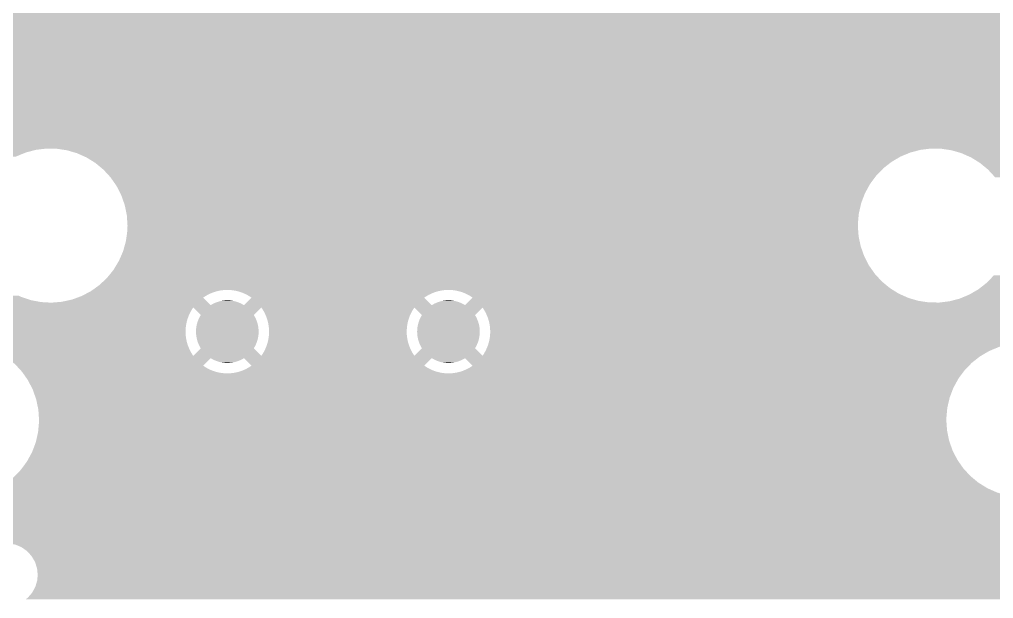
# Model space of a CAD drawing. Extents: x 295 to 953, y 10 to 290.
# Drawn here: x 609.51 to 640.28, y 125.95 to 144.25 of the extents above; entities that cross this region are included whole.
import ezdxf

# ---------------------------------------------------------------- set-up
doc = ezdxf.new("R2010")
doc.units = 0
doc.header["$LTSCALE"] = 5
doc.header["$MEASUREMENT"] = 0
doc.layers.add('GND1', color=7, linetype='CONTINUOUS')

msp = doc.modelspace()

# ---------------------------------------------------------------- linework, layer by layer
at = {"layer": 'GND1'}
for points in [[(608.533, 143.929), (608.533, 144.676), (814.311, 143.929), (814.311, 144.676)], [(608.533, 143.909), (608.533, 143.929), (705.044, 143.909), (705.328, 143.929)], [(608.533, 143.844), (608.533, 143.909), (704.765, 143.844), (705.044, 143.909)], [(608.533, 143.737), (608.533, 143.844), (704.501, 143.737), (704.765, 143.844)], [(608.533, 143.59), (608.533, 143.737), (704.256, 143.59), (704.501, 143.737)], [(608.533, 143.406), (608.533, 143.59), (704.037, 143.406), (704.256, 143.59)], [(608.533, 143.191), (608.533, 143.406), (703.849, 143.191), (704.037, 143.406)], [(608.533, 142.949), (608.533, 143.191), (703.698, 142.949), (703.849, 143.191)], [(608.533, 142.686), (608.533, 142.949), (703.586, 142.686), (703.698, 142.949)], [(608.533, 142.41), (608.533, 142.686), (703.516, 142.41), (703.586, 142.686)], [(608.533, 142.102), (608.533, 142.41), (703.49, 142.102), (703.516, 142.41)], [(608.533, 141.817), (608.533, 142.102), (703.512, 141.817), (703.49, 142.102)], [(608.533, 141.54), (608.533, 141.817), (703.578, 141.54), (703.512, 141.817)], [(608.533, 141.276), (608.533, 141.54), (703.687, 141.276), (703.578, 141.54)], [(608.533, 141.032), (608.533, 141.276), (703.836, 141.032), (703.687, 141.276)], [(608.533, 140.814), (608.533, 141.032), (704.021, 140.814), (703.836, 141.032)], [(608.533, 140.628), (608.533, 140.814), (704.237, 140.628), (704.021, 140.814)], [(608.533, 140.478), (608.533, 140.628), (704.48, 140.478), (704.237, 140.628)], [(608.533, 140.367), (608.533, 140.478), (704.744, 140.367), (704.48, 140.478)], [(608.533, 140.299), (608.533, 140.367), (705.021, 140.299), (704.744, 140.367)], [(608.533, 140.275), (608.533, 140.299), (705.305, 140.275), (705.021, 140.299)], [(608.533, 140.257), (608.533, 140.275), (803.142, 140.257), (803.149, 140.275)], [(608.533, 140.197), (608.533, 140.257), (803.123, 140.197), (803.142, 140.257)], [(608.533, 140.165), (608.533, 140.197), (803.116, 140.165), (803.123, 140.197)], [(608.533, 140.125), (608.533, 140.165), (610.027, 140.125), (610.355, 140.165)], [(608.533, 140.165), (608.533, 140.165), (638.294, 140.165), (638.295, 140.165)], [(608.533, 140.04), (608.533, 140.125), (609.708, 140.04), (610.027, 140.125)], [(608.533, 139.914), (608.533, 140.04), (609.404, 139.914), (609.708, 140.04)], [(610.684, 140.161), (610.355, 140.165), (638.26, 140.161), (638.294, 140.165)], [(610.927, 140.125), (610.684, 140.161), (637.967, 140.125), (638.26, 140.161)], [(611.011, 140.112), (610.927, 140.125), (637.92, 140.112), (637.967, 140.125)], [(611.256, 140.04), (611.011, 140.112), (637.648, 140.04), (637.92, 140.112)], [(611.327, 140.02), (611.256, 140.04), (637.599, 140.02), (637.648, 140.04)], [(611.565, 139.914), (611.327, 140.02), (637.344, 139.914), (637.599, 140.02)], [(638.624, 140.161), (638.295, 140.165), (803.115, 140.161), (803.116, 140.165)], [(638.794, 140.135), (638.624, 140.161), (803.109, 140.135), (803.115, 140.161)], [(638.951, 140.112), (638.794, 140.135), (803.105, 140.112), (803.109, 140.135)], [(639.083, 140.074), (638.951, 140.112), (803.099, 140.074), (803.105, 140.112)], [(639.267, 140.02), (639.083, 140.074), (803.095, 140.02), (803.099, 140.074)], [(639.287, 140.011), (639.267, 140.02), (803.094, 140.011), (803.095, 140.02)], [(639.428, 139.948), (639.287, 140.011), (803.093, 139.948), (803.094, 140.011)], [(611.629, 139.886), (611.565, 139.914), (637.295, 139.886), (637.344, 139.914)], [(611.852, 139.747), (611.629, 139.886), (637.059, 139.747), (637.295, 139.886)], [(611.909, 139.712), (611.852, 139.747), (637.014, 139.712), (637.059, 139.747)], [(612.112, 139.544), (611.909, 139.712), (636.799, 139.544), (637.014, 139.712)], [(639.568, 139.886), (639.428, 139.948), (803.097, 139.886), (803.093, 139.948)], [(639.636, 139.844), (639.569, 139.886), (803.102, 139.844), (803.097, 139.886)], [(639.642, 139.84), (639.636, 139.844), (757.051, 139.84), (757.261, 139.844)], [(639.72, 139.792), (639.642, 139.84), (756.845, 139.792), (757.051, 139.84)], [(639.849, 139.712), (639.72, 139.792), (756.676, 139.712), (756.845, 139.792)], [(639.861, 139.702), (639.849, 139.712), (756.655, 139.702), (756.676, 139.712)], [(640.016, 139.574), (639.861, 139.702), (756.487, 139.574), (756.655, 139.702)], [(612.163, 139.502), (612.112, 139.544), (636.759, 139.502), (636.799, 139.544)], [(612.343, 139.307), (612.163, 139.502), (636.57, 139.307), (636.759, 139.502)], [(640.103, 139.502), (640.016, 139.574), (756.426, 139.502), (756.487, 139.574)], [(640.185, 139.413), (640.103, 139.502), (756.35, 139.413), (756.426, 139.502)], [(640.327, 139.259), (640.185, 139.413), (756.268, 139.259), (756.35, 139.413)], [(612.387, 139.259), (612.343, 139.307), (636.534, 139.259), (636.57, 139.307)], [(612.539, 139.042), (612.387, 139.259), (636.374, 139.042), (636.534, 139.259)], [(612.576, 138.989), (612.539, 139.042), (636.345, 138.989), (636.374, 139.042)], [(612.697, 138.752), (612.576, 138.989), (636.216, 138.752), (636.345, 138.989)], [(612.726, 138.696), (612.697, 138.752), (636.194, 138.696), (636.216, 138.752)], [(612.815, 138.444), (612.726, 138.696), (636.098, 138.444), (636.194, 138.696)], [(612.836, 138.385), (612.815, 138.444), (636.085, 138.385), (636.098, 138.444)], [(612.89, 138.123), (612.836, 138.385), (636.024, 138.123), (636.085, 138.385)], [(612.903, 138.061), (612.89, 138.123), (636.018, 138.061), (636.024, 138.123)], [(612.921, 137.794), (612.903, 138.061), (635.993, 137.794), (636.018, 138.061)], [(612.897, 137.403), (612.919, 137.566), (636.015, 137.403), (636.003, 137.566)], [(612.919, 137.566), (612.925, 137.732), (636.003, 137.566), (635.992, 137.732)], [(612.925, 137.732), (612.921, 137.794), (635.992, 137.732), (635.993, 137.794)], [(612.83, 137.08), (612.874, 137.239), (636.081, 137.08), (636.048, 137.239)], [(612.874, 137.239), (612.897, 137.403), (636.048, 137.239), (636.015, 137.403)], [(612.72, 136.769), (612.786, 136.921), (636.191, 136.769), (636.137, 136.921)], [(612.786, 136.921), (612.83, 137.08), (636.137, 136.921), (636.081, 137.08)], [(612.569, 136.476), (612.655, 136.619), (636.341, 136.476), (636.268, 136.619)], [(612.655, 136.619), (612.72, 136.769), (636.268, 136.619), (636.191, 136.769)], [(612.38, 136.205), (612.485, 136.336), (636.53, 136.205), (636.439, 136.336)], [(612.485, 136.336), (612.569, 136.476), (636.439, 136.336), (636.341, 136.476)], [(612.155, 135.963), (612.278, 136.079), (636.754, 135.963), (636.646, 136.079)], [(612.278, 136.079), (612.38, 136.205), (636.646, 136.079), (636.53, 136.205)], [(640.069, 135.932), (640.193, 136.06), (756.281, 135.932), (756.35, 136.06)], [(640.193, 136.06), (640.287, 136.157), (756.35, 136.06), (756.433, 136.157)], [(611.77, 135.661), (611.787, 135.673), (615.765, 135.661), (615.817, 135.673)], [(611.787, 135.673), (611.805, 135.686), (615.817, 135.673), (615.893, 135.686)], [(611.805, 135.686), (611.817, 135.694), (615.893, 135.686), (615.969, 135.694)], [(611.817, 135.694), (611.823, 135.698), (615.969, 135.694), (616.046, 135.698)], [(611.823, 135.698), (611.899, 135.753), (637.097, 135.698), (637.008, 135.753)], [(611.899, 135.753), (612.038, 135.853), (637.008, 135.753), (636.887, 135.853)], [(612.038, 135.853), (612.155, 135.963), (636.887, 135.853), (636.754, 135.963)], [(616.123, 135.698), (616.046, 135.698), (623.022, 135.698), (623.031, 135.698)], [(616.178, 135.694), (616.123, 135.698), (622.954, 135.694), (623.022, 135.698)], [(616.199, 135.693), (616.178, 135.694), (622.942, 135.693), (622.954, 135.694)], [(616.257, 135.686), (616.199, 135.693), (622.878, 135.686), (622.942, 135.693)], [(616.276, 135.683), (616.257, 135.686), (622.865, 135.683), (622.878, 135.686)], [(616.334, 135.673), (616.276, 135.683), (622.802, 135.673), (622.865, 135.683)], [(616.351, 135.669), (616.334, 135.673), (622.789, 135.669), (622.802, 135.673)], [(623.108, 135.698), (623.031, 135.698), (637.098, 135.698), (637.097, 135.698)], [(623.184, 135.693), (623.108, 135.698), (637.105, 135.693), (637.098, 135.698)], [(623.261, 135.683), (623.184, 135.693), (637.121, 135.683), (637.105, 135.693)], [(623.336, 135.669), (623.261, 135.683), (637.143, 135.669), (637.121, 135.683)], [(639.703, 135.662), (639.798, 135.717), (712.901, 135.662), (712.973, 135.717)], [(639.798, 135.717), (639.891, 135.79), (712.973, 135.717), (713.068, 135.79)], [(639.891, 135.79), (640.006, 135.88), (713.068, 135.79), (713.259, 135.88)], [(640.006, 135.88), (640.058, 135.921), (713.259, 135.88), (713.432, 135.921)], [(640.058, 135.921), (640.065, 135.928), (713.432, 135.921), (713.464, 135.928)], [(640.065, 135.928), (640.069, 135.932), (713.464, 135.928), (713.675, 135.932)], [(607.361, 135.315), (607.51, 135.377), (610.189, 135.315), (609.865, 135.377)], [(607.51, 135.377), (607.606, 135.417), (609.865, 135.377), (609.746, 135.417)], [(607.606, 135.417), (607.722, 135.483), (609.746, 135.417), (609.552, 135.483)], [(607.722, 135.483), (607.774, 135.512), (609.552, 135.483), (609.494, 135.512)], [(610.847, 135.323), (611.169, 135.393), (615.446, 135.323), (615.375, 135.393)], [(611.169, 135.393), (611.339, 135.455), (615.375, 135.393), (615.313, 135.455)], [(611.339, 135.455), (611.363, 135.464), (615.313, 135.455), (615.326, 135.464)], [(611.363, 135.464), (611.477, 135.506), (615.326, 135.464), (615.39, 135.506)], [(611.477, 135.506), (611.479, 135.506), (615.39, 135.506), (615.391, 135.506)], [(611.479, 135.506), (611.55, 135.544), (615.391, 135.506), (615.457, 135.544)], [(611.55, 135.544), (611.614, 135.578), (615.457, 135.544), (615.526, 135.578)], [(611.614, 135.578), (611.671, 135.608), (615.526, 135.578), (615.597, 135.608)], [(611.671, 135.608), (611.72, 135.634), (615.597, 135.608), (615.669, 135.634)], [(611.72, 135.634), (611.761, 135.655), (615.669, 135.634), (615.742, 135.655)], [(611.761, 135.655), (611.77, 135.661), (615.742, 135.655), (615.765, 135.661)], [(615.966, 135.362), (615.994, 135.365), (616.183, 135.362), (616.165, 135.365)], [(615.994, 135.365), (616.032, 135.368), (616.165, 135.365), (616.112, 135.368)], [(616.032, 135.368), (616.099, 135.368), (616.112, 135.368), (616.099, 135.368)], [(616.409, 135.655), (616.351, 135.669), (622.727, 135.655), (622.789, 135.669)], [(616.426, 135.651), (616.409, 135.655), (622.714, 135.651), (622.727, 135.655)], [(616.483, 135.634), (616.426, 135.651), (622.654, 135.634), (622.714, 135.651)], [(616.499, 135.629), (616.483, 135.634), (622.64, 135.629), (622.654, 135.634)], [(616.556, 135.608), (616.499, 135.629), (622.582, 135.608), (622.64, 135.629)], [(616.571, 135.602), (616.556, 135.608), (622.568, 135.602), (622.582, 135.608)], [(616.626, 135.578), (616.571, 135.602), (622.511, 135.578), (622.568, 135.602)], [(616.602, 135.217), (616.84, 135.455), (622.536, 135.217), (622.298, 135.455)], [(616.641, 135.571), (616.626, 135.578), (622.498, 135.571), (622.511, 135.578)], [(616.695, 135.544), (616.641, 135.571), (622.442, 135.544), (622.498, 135.571)], [(616.71, 135.536), (616.695, 135.544), (622.429, 135.536), (622.442, 135.544)], [(616.762, 135.506), (616.71, 135.536), (622.375, 135.506), (622.429, 135.536)], [(616.776, 135.498), (616.762, 135.506), (622.363, 135.498), (622.375, 135.506)], [(616.826, 135.464), (616.776, 135.498), (622.311, 135.464), (622.363, 135.498)], [(616.84, 135.455), (616.826, 135.464), (622.298, 135.455), (622.311, 135.464)], [(622.951, 135.362), (622.979, 135.365), (623.168, 135.362), (623.15, 135.365)], [(622.979, 135.365), (623.017, 135.368), (623.15, 135.365), (623.097, 135.368)], [(623.017, 135.368), (623.084, 135.368), (623.097, 135.368), (623.084, 135.368)], [(623.411, 135.651), (623.336, 135.669), (637.172, 135.651), (637.143, 135.669)], [(623.484, 135.629), (623.411, 135.651), (637.208, 135.629), (637.172, 135.651)], [(623.556, 135.602), (623.484, 135.629), (637.251, 135.602), (637.208, 135.629)], [(623.608, 135.579), (623.556, 135.602), (637.289, 135.579), (637.251, 135.602)], [(623.626, 135.571), (623.608, 135.579), (637.306, 135.571), (637.289, 135.579)], [(623.695, 135.536), (623.626, 135.571), (637.385, 135.536), (637.306, 135.571)], [(623.761, 135.498), (623.695, 135.536), (637.472, 135.498), (637.385, 135.536)], [(623.722, 135.353), (623.815, 135.445), (637.906, 135.353), (637.59, 135.445)], [(623.825, 135.455), (623.761, 135.498), (637.567, 135.455), (637.472, 135.498)], [(623.815, 135.445), (623.825, 135.455), (637.59, 135.445), (637.567, 135.455)], [(638.89, 135.34), (639.001, 135.369), (681.487, 135.34), (681.613, 135.369)], [(639.001, 135.369), (639.015, 135.373), (681.613, 135.369), (681.823, 135.373)], [(639.015, 135.373), (639.209, 135.424), (712.695, 135.373), (712.722, 135.424)], [(639.209, 135.424), (639.395, 135.502), (712.722, 135.424), (712.764, 135.502)], [(639.395, 135.502), (639.513, 135.551), (712.764, 135.502), (712.806, 135.551)], [(639.513, 135.551), (639.703, 135.662), (712.806, 135.551), (712.901, 135.662)], [(606.643, 135.013), (606.801, 135.079), (614.92, 135.013), (614.959, 135.079)], [(606.801, 135.079), (606.953, 135.143), (614.959, 135.079), (615.001, 135.143)], [(606.953, 135.143), (607.13, 135.217), (681.101, 135.143), (681.198, 135.217)], [(607.13, 135.217), (607.318, 135.296), (615.551, 135.217), (615.472, 135.296)], [(607.318, 135.296), (607.361, 135.315), (610.518, 135.296), (610.189, 135.315)], [(610.518, 135.296), (610.847, 135.323), (615.472, 135.296), (615.446, 135.323)], [(615.239, 134.905), (615.001, 135.143), (616.914, 134.905), (617.152, 135.143)], [(615.551, 135.217), (615.589, 135.24), (616.602, 135.217), (616.563, 135.24)], [(615.589, 135.24), (615.609, 135.251), (616.563, 135.24), (616.545, 135.251)], [(615.609, 135.251), (615.648, 135.271), (616.545, 135.251), (616.504, 135.271)], [(615.648, 135.271), (615.669, 135.28), (616.504, 135.271), (616.485, 135.28)], [(615.669, 135.28), (615.709, 135.298), (616.485, 135.28), (616.443, 135.298)], [(615.709, 135.298), (615.731, 135.306), (616.443, 135.298), (616.424, 135.306)], [(615.731, 135.306), (615.771, 135.32), (616.424, 135.306), (616.38, 135.32)], [(615.771, 135.32), (615.794, 135.327), (616.38, 135.32), (616.361, 135.327)], [(615.794, 135.327), (615.835, 135.339), (616.361, 135.327), (616.316, 135.339)], [(615.835, 135.339), (615.859, 135.344), (616.316, 135.339), (616.296, 135.344)], [(615.859, 135.344), (615.9, 135.353), (616.296, 135.344), (616.25, 135.353)], [(615.9, 135.353), (615.925, 135.357), (616.25, 135.353), (616.231, 135.357)], [(615.925, 135.357), (615.966, 135.362), (616.231, 135.357), (616.183, 135.362)], [(617.178, 135.105), (617.152, 135.143), (621.961, 135.105), (621.986, 135.143)], [(617.194, 135.079), (617.178, 135.105), (621.944, 135.079), (621.961, 135.105)], [(617.218, 135.039), (617.194, 135.079), (621.92, 135.039), (621.944, 135.079)], [(622.224, 134.905), (621.986, 135.143), (623.899, 134.905), (624.137, 135.143)], [(622.536, 135.217), (622.574, 135.24), (623.587, 135.217), (623.548, 135.24)], [(622.574, 135.24), (622.594, 135.251), (623.548, 135.24), (623.53, 135.251)], [(622.594, 135.251), (622.633, 135.271), (623.53, 135.251), (623.489, 135.271)], [(622.633, 135.271), (622.654, 135.28), (623.489, 135.271), (623.47, 135.28)], [(622.654, 135.28), (622.694, 135.298), (623.47, 135.28), (623.428, 135.298)], [(622.694, 135.298), (622.716, 135.306), (623.428, 135.298), (623.409, 135.306)], [(622.716, 135.306), (622.756, 135.32), (623.409, 135.306), (623.365, 135.32)], [(622.756, 135.32), (622.779, 135.327), (623.365, 135.32), (623.346, 135.327)], [(622.779, 135.327), (622.82, 135.339), (623.346, 135.327), (623.301, 135.339)], [(622.82, 135.339), (622.844, 135.344), (623.301, 135.339), (623.281, 135.344)], [(622.844, 135.344), (622.885, 135.353), (623.281, 135.344), (623.235, 135.353)], [(622.885, 135.353), (622.91, 135.357), (623.235, 135.353), (623.216, 135.357)], [(622.91, 135.357), (622.951, 135.362), (623.216, 135.357), (623.168, 135.362)], [(623.587, 135.217), (623.601, 135.231), (681.198, 135.217), (681.217, 135.231)], [(623.601, 135.231), (623.67, 135.3), (681.217, 135.231), (681.361, 135.3)], [(623.67, 135.3), (623.674, 135.304), (638.562, 135.3), (638.233, 135.304)], [(623.674, 135.304), (623.722, 135.353), (638.233, 135.304), (637.906, 135.353)], [(624.163, 135.105), (624.137, 135.143), (681.051, 135.105), (681.101, 135.143)], [(624.164, 135.103), (624.163, 135.105), (681.049, 135.103), (681.051, 135.105)], [(624.203, 135.039), (624.164, 135.103), (680.995, 135.039), (681.049, 135.103)], [(638.562, 135.3), (638.739, 135.321), (681.361, 135.3), (681.407, 135.321)], [(638.739, 135.321), (638.89, 135.34), (681.407, 135.321), (681.487, 135.34)], [(564.045, 134.729), (564.223, 134.802), (614.805, 134.729), (614.827, 134.802)], [(564.223, 134.802), (564.398, 134.874), (614.827, 134.802), (614.854, 134.874)], [(564.398, 134.874), (564.554, 134.938), (614.854, 134.874), (614.882, 134.938)], [(606.298, 134.938), (606.349, 134.944), (614.882, 134.938), (614.885, 134.944)], [(606.349, 134.944), (606.49, 134.961), (614.885, 134.944), (614.893, 134.961)], [(606.49, 134.961), (606.622, 135.004), (614.893, 134.961), (614.915, 135.004)], [(606.622, 135.004), (606.643, 135.013), (614.915, 135.004), (614.92, 135.013)], [(615.15, 134.727), (615.167, 134.768), (617.002, 134.727), (616.986, 134.768)], [(615.167, 134.768), (615.176, 134.788), (616.986, 134.768), (616.977, 134.788)], [(615.176, 134.788), (615.196, 134.828), (616.977, 134.788), (616.958, 134.828)], [(615.196, 134.828), (615.205, 134.848), (616.958, 134.828), (616.947, 134.848)], [(615.205, 134.848), (615.228, 134.886), (616.947, 134.848), (616.926, 134.886)], [(615.228, 134.886), (615.239, 134.905), (616.926, 134.886), (616.914, 134.905)], [(617.233, 135.013), (617.218, 135.039), (621.905, 135.013), (621.92, 135.039)], [(617.255, 134.972), (617.233, 135.013), (621.884, 134.972), (621.905, 135.013)], [(617.268, 134.944), (617.255, 134.972), (621.87, 134.944), (621.884, 134.972)], [(617.287, 134.902), (617.268, 134.944), (621.851, 134.902), (621.87, 134.944)], [(617.299, 134.874), (617.287, 134.902), (621.839, 134.874), (621.851, 134.902)], [(617.316, 134.831), (617.299, 134.874), (621.823, 134.831), (621.839, 134.874)], [(617.325, 134.802), (617.316, 134.831), (621.812, 134.802), (621.823, 134.831)], [(617.34, 134.758), (617.325, 134.802), (621.799, 134.758), (621.812, 134.802)], [(617.348, 134.729), (617.34, 134.758), (621.79, 134.729), (621.799, 134.758)], [(622.135, 134.727), (622.152, 134.768), (623.987, 134.727), (623.971, 134.768)], [(622.152, 134.768), (622.161, 134.788), (623.971, 134.768), (623.962, 134.788)], [(622.161, 134.788), (622.181, 134.828), (623.962, 134.788), (623.943, 134.828)], [(622.181, 134.828), (622.19, 134.848), (623.943, 134.828), (623.932, 134.848)], [(622.19, 134.848), (622.213, 134.886), (623.932, 134.848), (623.911, 134.886)], [(622.213, 134.886), (622.224, 134.905), (623.911, 134.886), (623.899, 134.905)], [(624.24, 134.972), (624.203, 135.039), (680.937, 134.972), (680.995, 135.039)], [(624.253, 134.943), (624.24, 134.972), (680.912, 134.943), (680.937, 134.972)], [(624.272, 134.902), (624.253, 134.943), (680.891, 134.902), (680.912, 134.943)], [(624.301, 134.831), (624.272, 134.902), (680.852, 134.831), (680.891, 134.902)], [(624.325, 134.758), (624.301, 134.831), (680.813, 134.758), (680.852, 134.831)], [(624.325, 134.757), (624.325, 134.758), (680.812, 134.757), (680.813, 134.758)], [(624.345, 134.684), (624.325, 134.757), (680.791, 134.684), (680.812, 134.757)], [(563.916, 134.426), (563.948, 134.502), (614.759, 134.426), (614.764, 134.502)], [(563.948, 134.502), (563.979, 134.579), (614.764, 134.502), (614.773, 134.579)], [(563.979, 134.579), (564.01, 134.654), (614.773, 134.579), (614.787, 134.654)], [(564.01, 134.654), (564.04, 134.727), (614.787, 134.654), (614.804, 134.727)], [(564.041, 134.727), (564.045, 134.729), (614.804, 134.727), (614.805, 134.729)], [(615.088, 134.402), (615.09, 134.446), (617.065, 134.402), (617.063, 134.446)], [(615.09, 134.446), (615.091, 134.468), (617.063, 134.446), (617.061, 134.468)], [(615.091, 134.468), (615.097, 134.512), (617.061, 134.468), (617.057, 134.512)], [(615.097, 134.512), (615.1, 134.534), (617.057, 134.512), (617.053, 134.534)], [(615.1, 134.534), (615.108, 134.578), (617.053, 134.534), (617.046, 134.578)], [(615.108, 134.578), (615.112, 134.599), (617.046, 134.578), (617.04, 134.599)], [(615.112, 134.599), (615.124, 134.642), (617.04, 134.599), (617.03, 134.642)], [(615.124, 134.642), (615.129, 134.664), (617.03, 134.642), (617.023, 134.664)], [(615.129, 134.664), (615.143, 134.706), (617.023, 134.664), (617.01, 134.706)], [(615.143, 134.706), (615.15, 134.727), (617.01, 134.706), (617.002, 134.727)], [(617.36, 134.684), (617.348, 134.729), (621.779, 134.684), (621.79, 134.729)], [(617.366, 134.654), (617.36, 134.684), (621.772, 134.654), (621.779, 134.684)], [(617.375, 134.609), (617.366, 134.654), (621.763, 134.609), (621.772, 134.654)], [(617.38, 134.579), (617.375, 134.609), (621.758, 134.579), (621.763, 134.609)], [(617.386, 134.533), (617.38, 134.579), (621.752, 134.533), (621.758, 134.579)], [(617.389, 134.502), (617.386, 134.533), (621.749, 134.502), (621.752, 134.533)], [(617.393, 134.456), (617.389, 134.502), (621.746, 134.456), (621.749, 134.502)], [(617.394, 134.426), (617.393, 134.456), (621.744, 134.426), (621.746, 134.456)], [(622.073, 134.402), (622.075, 134.446), (624.05, 134.402), (624.048, 134.446)], [(622.075, 134.446), (622.076, 134.468), (624.048, 134.446), (624.046, 134.468)], [(622.076, 134.468), (622.082, 134.512), (624.046, 134.468), (624.042, 134.512)], [(622.082, 134.512), (622.085, 134.534), (624.042, 134.512), (624.038, 134.534)], [(622.085, 134.534), (622.093, 134.578), (624.038, 134.534), (624.031, 134.578)], [(622.093, 134.578), (622.097, 134.599), (624.031, 134.578), (624.025, 134.599)], [(622.097, 134.599), (622.109, 134.642), (624.025, 134.599), (624.015, 134.642)], [(622.109, 134.642), (622.114, 134.664), (624.015, 134.642), (624.008, 134.664)], [(622.114, 134.664), (622.128, 134.706), (624.008, 134.664), (623.995, 134.706)], [(622.128, 134.706), (622.135, 134.727), (623.995, 134.706), (623.987, 134.727)], [(624.36, 134.609), (624.345, 134.684), (680.769, 134.609), (680.791, 134.684)], [(624.368, 134.555), (624.36, 134.609), (680.754, 134.555), (680.769, 134.609)], [(624.371, 134.533), (624.368, 134.555), (680.752, 134.533), (680.754, 134.555)], [(624.378, 134.456), (624.371, 134.533), (680.745, 134.456), (680.752, 134.533)], [(624.38, 134.38), (624.378, 134.456), (680.738, 134.38), (680.745, 134.456)], [(563.865, 134.301), (563.885, 134.349), (614.761, 134.301), (614.758, 134.349)], [(563.885, 134.349), (563.916, 134.426), (614.758, 134.349), (614.759, 134.426)], [(578.48, 134.296), (578.404, 134.301), (614.761, 134.296), (614.761, 134.301)], [(578.557, 134.286), (578.48, 134.296), (614.761, 134.286), (614.761, 134.296)], [(578.632, 134.272), (578.557, 134.286), (614.762, 134.272), (614.761, 134.286)], [(578.707, 134.254), (578.633, 134.272), (614.764, 134.254), (614.762, 134.272)], [(578.78, 134.232), (578.707, 134.254), (614.767, 134.232), (614.764, 134.254)], [(578.852, 134.205), (578.78, 134.232), (614.77, 134.205), (614.767, 134.232)], [(578.873, 134.196), (578.852, 134.205), (614.771, 134.196), (614.77, 134.205)], [(578.922, 134.174), (578.873, 134.196), (614.774, 134.174), (614.771, 134.196)], [(578.991, 134.139), (578.922, 134.174), (614.78, 134.139), (614.774, 134.174)], [(579.023, 134.12), (578.991, 134.139), (614.784, 134.12), (614.78, 134.139)], [(615.087, 134.38), (615.088, 134.402), (617.066, 134.38), (617.065, 134.402)], [(615.088, 134.357), (615.087, 134.38), (617.065, 134.357), (617.066, 134.38)], [(615.09, 134.313), (615.088, 134.357), (617.063, 134.313), (617.065, 134.357)], [(615.092, 134.291), (615.09, 134.313), (617.062, 134.291), (617.063, 134.313)], [(615.096, 134.247), (615.092, 134.291), (617.056, 134.247), (617.062, 134.291)], [(615.1, 134.225), (615.096, 134.247), (617.053, 134.225), (617.056, 134.247)], [(615.108, 134.181), (615.1, 134.225), (617.045, 134.181), (617.053, 134.225)], [(615.113, 134.16), (615.108, 134.181), (617.041, 134.16), (617.045, 134.181)], [(615.123, 134.117), (615.113, 134.16), (617.03, 134.117), (617.041, 134.16)], [(617.369, 134.12), (617.38, 134.181), (621.769, 134.12), (621.758, 134.181)], [(617.38, 134.181), (617.382, 134.196), (621.758, 134.181), (621.756, 134.196)], [(617.382, 134.196), (617.39, 134.257), (621.756, 134.196), (621.749, 134.257)], [(617.39, 134.257), (617.391, 134.272), (621.749, 134.257), (621.747, 134.272)], [(617.391, 134.272), (617.395, 134.333), (621.747, 134.272), (621.744, 134.333)], [(617.395, 134.38), (617.394, 134.426), (621.743, 134.38), (621.744, 134.426)], [(617.395, 134.349), (617.395, 134.38), (621.743, 134.349), (621.743, 134.38)], [(617.395, 134.333), (617.395, 134.349), (621.744, 134.333), (621.743, 134.349)], [(622.072, 134.38), (622.073, 134.402), (624.051, 134.38), (624.05, 134.402)], [(622.073, 134.357), (622.072, 134.38), (624.05, 134.357), (624.051, 134.38)], [(622.075, 134.313), (622.073, 134.357), (624.048, 134.313), (624.05, 134.357)], [(622.077, 134.291), (622.075, 134.313), (624.047, 134.291), (624.048, 134.313)], [(622.081, 134.247), (622.077, 134.291), (624.041, 134.247), (624.047, 134.291)], [(622.085, 134.225), (622.081, 134.247), (624.038, 134.225), (624.041, 134.247)], [(622.093, 134.181), (622.085, 134.225), (624.03, 134.181), (624.038, 134.225)], [(622.098, 134.16), (622.093, 134.181), (624.026, 134.16), (624.03, 134.181)], [(622.108, 134.117), (622.098, 134.16), (624.015, 134.117), (624.026, 134.16)], [(624.351, 134.105), (624.363, 134.17), (680.782, 134.105), (680.76, 134.17)], [(624.363, 134.17), (624.365, 134.181), (680.76, 134.17), (680.759, 134.181)], [(624.365, 134.181), (624.375, 134.257), (680.759, 134.181), (680.751, 134.257)], [(624.375, 134.257), (624.38, 134.333), (680.751, 134.257), (680.743, 134.333)], [(624.38, 134.333), (624.38, 134.38), (680.743, 134.333), (680.738, 134.38)], [(579.057, 134.101), (579.023, 134.12), (614.788, 134.101), (614.784, 134.12)], [(579.121, 134.058), (579.057, 134.101), (614.798, 134.058), (614.788, 134.101)], [(579.081, 134.018), (579.108, 134.046), (614.809, 134.018), (614.801, 134.046)], [(579.108, 134.046), (579.121, 134.058), (614.801, 134.046), (614.798, 134.058)], [(607.89, 134.014), (607.561, 134.018), (614.81, 134.014), (614.809, 134.018)], [(608.173, 133.972), (607.89, 134.014), (614.822, 133.972), (614.81, 134.014)], [(608.217, 133.965), (608.173, 133.972), (614.825, 133.965), (614.822, 133.972)], [(608.442, 133.9), (608.217, 133.965), (614.848, 133.9), (614.825, 133.965)], [(608.533, 133.873), (608.442, 133.9), (614.86, 133.873), (614.848, 133.9)], [(608.632, 133.829), (608.533, 133.873), (614.878, 133.829), (614.86, 133.873)], [(608.787, 133.76), (608.632, 133.829), (614.912, 133.76), (614.878, 133.829)], [(615.001, 133.616), (615.239, 133.854), (617.152, 133.616), (616.914, 133.854)], [(615.13, 134.095), (615.123, 134.117), (617.024, 134.095), (617.03, 134.117)], [(615.143, 134.053), (615.13, 134.095), (617.01, 134.053), (617.024, 134.095)], [(615.151, 134.032), (615.143, 134.053), (617.003, 134.032), (617.01, 134.053)], [(615.167, 133.991), (615.151, 134.032), (616.986, 133.991), (617.003, 134.032)], [(615.176, 133.971), (615.167, 133.991), (616.977, 133.971), (616.986, 133.991)], [(615.195, 133.931), (615.176, 133.971), (616.958, 133.931), (616.977, 133.971)], [(615.206, 133.911), (615.195, 133.931), (616.948, 133.911), (616.958, 133.931)], [(615.227, 133.873), (615.206, 133.911), (616.925, 133.873), (616.948, 133.911)], [(615.239, 133.854), (615.227, 133.873), (616.914, 133.854), (616.925, 133.873)], [(617.268, 133.815), (617.274, 133.829), (621.87, 133.815), (621.863, 133.829)], [(617.274, 133.829), (617.299, 133.885), (621.863, 133.829), (621.839, 133.885)], [(617.299, 133.885), (617.304, 133.9), (621.839, 133.885), (621.833, 133.9)], [(617.304, 133.9), (617.326, 133.957), (621.833, 133.9), (621.813, 133.957)], [(617.326, 133.957), (617.33, 133.972), (621.813, 133.957), (621.807, 133.972)], [(617.33, 133.972), (617.348, 134.031), (621.807, 133.972), (621.79, 134.031)], [(617.348, 134.031), (617.352, 134.046), (621.79, 134.031), (621.786, 134.046)], [(617.352, 134.046), (617.366, 134.105), (621.786, 134.046), (621.772, 134.105)], [(617.366, 134.105), (617.369, 134.12), (621.772, 134.105), (621.769, 134.12)], [(621.986, 133.616), (622.224, 133.854), (624.137, 133.616), (623.899, 133.854)], [(622.115, 134.095), (622.108, 134.117), (624.009, 134.095), (624.015, 134.117)], [(622.128, 134.053), (622.115, 134.095), (623.995, 134.053), (624.009, 134.095)], [(622.136, 134.032), (622.128, 134.053), (623.988, 134.032), (623.995, 134.053)], [(622.152, 133.991), (622.136, 134.032), (623.971, 133.991), (623.988, 134.032)], [(622.161, 133.971), (622.152, 133.991), (623.962, 133.971), (623.971, 133.991)], [(622.18, 133.931), (622.161, 133.971), (623.943, 133.931), (623.962, 133.971)], [(622.191, 133.911), (622.18, 133.931), (623.933, 133.911), (623.943, 133.931)], [(622.212, 133.873), (622.191, 133.911), (623.91, 133.873), (623.933, 133.911)], [(622.224, 133.854), (622.212, 133.873), (623.899, 133.854), (623.91, 133.873)], [(624.253, 133.815), (624.284, 133.885), (640.253, 133.815), (640.422, 133.885)], [(624.284, 133.885), (624.287, 133.894), (640.422, 133.885), (640.442, 133.894)], [(624.287, 133.894), (624.311, 133.957), (640.442, 133.894), (640.683, 133.957)], [(624.311, 133.957), (624.317, 133.978), (640.683, 133.957), (640.761, 133.978)], [(624.317, 133.978), (624.33, 134.018), (640.761, 133.978), (641.089, 134.018)], [(624.33, 134.018), (624.333, 134.031), (680.81, 134.018), (680.806, 134.031)], [(624.333, 134.031), (624.351, 134.105), (680.806, 134.031), (680.782, 134.105)], [(608.835, 133.739), (608.787, 133.76), (614.924, 133.739), (614.912, 133.76)], [(608.908, 133.693), (608.835, 133.739), (614.95, 133.693), (614.924, 133.739)], [(609.012, 133.629), (608.908, 133.693), (614.992, 133.629), (614.95, 133.693)], [(609.032, 133.616), (609.012, 133.629), (615.001, 133.616), (614.992, 133.629)], [(609.058, 133.601), (609.032, 133.616), (639.853, 133.601), (639.88, 133.616)], [(609.115, 133.565), (609.058, 133.601), (639.808, 133.565), (639.853, 133.601)], [(609.143, 133.542), (609.115, 133.565), (639.778, 133.542), (639.808, 133.565)], [(609.369, 133.355), (609.143, 133.542), (615.364, 133.355), (615.551, 133.542)], [(615.59, 133.519), (615.551, 133.542), (616.564, 133.519), (616.602, 133.542)], [(615.608, 133.508), (615.59, 133.519), (616.544, 133.508), (616.564, 133.519)], [(616.84, 133.304), (616.602, 133.542), (622.298, 133.304), (622.536, 133.542)], [(617.152, 133.616), (617.16, 133.629), (621.986, 133.616), (621.977, 133.629)], [(617.16, 133.629), (617.195, 133.68), (621.977, 133.629), (621.944, 133.68)], [(617.195, 133.68), (617.202, 133.693), (621.944, 133.68), (621.935, 133.693)], [(617.202, 133.693), (617.233, 133.746), (621.935, 133.693), (621.905, 133.746)], [(617.233, 133.746), (617.24, 133.76), (621.905, 133.746), (621.897, 133.76)], [(617.24, 133.76), (617.268, 133.815), (621.897, 133.76), (621.87, 133.815)], [(622.575, 133.519), (622.536, 133.542), (623.549, 133.519), (623.587, 133.542)], [(622.593, 133.508), (622.575, 133.519), (623.529, 133.508), (623.549, 133.519)], [(623.732, 133.397), (623.587, 133.542), (639.593, 133.397), (639.778, 133.542)], [(624.137, 133.616), (624.18, 133.68), (639.88, 133.616), (639.989, 133.68)], [(624.18, 133.68), (624.218, 133.746), (639.989, 133.68), (640.102, 133.746)], [(624.218, 133.746), (624.229, 133.767), (640.102, 133.746), (640.138, 133.767)], [(624.229, 133.767), (624.253, 133.815), (640.138, 133.767), (640.253, 133.815)], [(609.416, 133.304), (609.369, 133.355), (615.313, 133.304), (615.364, 133.355)], [(609.456, 133.262), (609.416, 133.304), (615.377, 133.262), (615.313, 133.304)], [(609.491, 133.223), (609.456, 133.262), (615.443, 133.223), (615.377, 133.262)], [(609.524, 133.188), (609.491, 133.223), (615.512, 133.188), (615.443, 133.223)], [(615.649, 133.488), (615.608, 133.508), (616.505, 133.488), (616.544, 133.508)], [(615.668, 133.479), (615.649, 133.488), (616.484, 133.479), (616.505, 133.488)], [(615.71, 133.461), (615.668, 133.479), (616.444, 133.461), (616.484, 133.479)], [(615.729, 133.453), (615.71, 133.461), (616.422, 133.453), (616.444, 133.461)], [(615.773, 133.439), (615.729, 133.453), (616.382, 133.439), (616.422, 133.453)], [(615.792, 133.432), (615.773, 133.439), (616.359, 133.432), (616.382, 133.439)], [(615.837, 133.42), (615.792, 133.432), (616.318, 133.42), (616.359, 133.432)], [(615.857, 133.415), (615.837, 133.42), (616.294, 133.415), (616.318, 133.42)], [(615.903, 133.406), (615.857, 133.415), (616.253, 133.406), (616.294, 133.415)], [(615.922, 133.403), (615.903, 133.406), (616.228, 133.403), (616.253, 133.406)], [(615.97, 133.397), (615.922, 133.403), (616.187, 133.397), (616.228, 133.403)], [(615.988, 133.395), (615.97, 133.397), (616.159, 133.395), (616.187, 133.397)], [(616.041, 133.392), (615.988, 133.395), (616.121, 133.392), (616.159, 133.395)], [(616.054, 133.391), (616.041, 133.392), (616.054, 133.391), (616.121, 133.392)], [(616.641, 133.188), (616.696, 133.215), (622.497, 133.188), (622.443, 133.215)], [(616.696, 133.215), (616.709, 133.223), (622.443, 133.215), (622.428, 133.223)], [(616.709, 133.223), (616.763, 133.253), (622.428, 133.223), (622.376, 133.253)], [(616.763, 133.253), (616.775, 133.262), (622.376, 133.253), (622.362, 133.262)], [(616.775, 133.262), (616.827, 133.295), (622.362, 133.262), (622.312, 133.295)], [(616.827, 133.295), (616.84, 133.304), (622.312, 133.295), (622.298, 133.304)], [(622.634, 133.488), (622.593, 133.508), (623.49, 133.488), (623.529, 133.508)], [(622.653, 133.479), (622.634, 133.488), (623.469, 133.479), (623.49, 133.488)], [(622.695, 133.461), (622.653, 133.479), (623.429, 133.461), (623.469, 133.479)], [(622.714, 133.453), (622.695, 133.461), (623.407, 133.453), (623.429, 133.461)], [(622.758, 133.439), (622.714, 133.453), (623.367, 133.439), (623.407, 133.453)], [(622.777, 133.432), (622.758, 133.439), (623.344, 133.432), (623.367, 133.439)], [(622.822, 133.42), (622.777, 133.432), (623.303, 133.42), (623.344, 133.432)], [(622.842, 133.415), (622.822, 133.42), (623.279, 133.415), (623.303, 133.42)], [(622.888, 133.406), (622.842, 133.415), (623.238, 133.406), (623.279, 133.415)], [(622.907, 133.403), (622.888, 133.406), (623.213, 133.403), (623.238, 133.406)], [(622.955, 133.397), (622.907, 133.403), (623.172, 133.397), (623.213, 133.403)], [(622.973, 133.395), (622.955, 133.397), (623.144, 133.395), (623.172, 133.397)], [(623.026, 133.392), (622.973, 133.395), (623.106, 133.392), (623.144, 133.395)], [(623.039, 133.391), (623.026, 133.392), (623.039, 133.391), (623.106, 133.392)], [(623.612, 133.181), (623.681, 133.215), (639.384, 133.181), (639.417, 133.215)], [(623.681, 133.215), (623.748, 133.253), (639.417, 133.215), (639.454, 133.253)], [(623.825, 133.304), (623.732, 133.397), (639.503, 133.304), (639.593, 133.397)], [(623.748, 133.253), (623.812, 133.295), (639.454, 133.253), (639.494, 133.295)], [(623.812, 133.295), (623.825, 133.304), (639.494, 133.295), (639.503, 133.304)], [(609.552, 133.157), (609.524, 133.188), (615.582, 133.157), (615.512, 133.188)], [(609.577, 133.13), (609.552, 133.157), (615.654, 133.13), (615.582, 133.157)], [(609.593, 133.113), (609.577, 133.13), (615.712, 133.113), (615.654, 133.13)], [(609.596, 133.108), (609.593, 133.113), (615.727, 133.108), (615.712, 133.113)], [(609.609, 133.09), (609.596, 133.108), (615.802, 133.09), (615.727, 133.108)], [(609.619, 133.076), (609.609, 133.09), (615.878, 133.076), (615.802, 133.09)], [(609.625, 133.067), (609.619, 133.076), (615.954, 133.067), (615.878, 133.076)], [(609.629, 133.062), (609.625, 133.067), (616.03, 133.062), (615.954, 133.067)], [(609.629, 133.061), (609.629, 133.062), (616.107, 133.061), (616.03, 133.062)], [(609.745, 132.895), (609.629, 133.061), (639.168, 132.895), (639.29, 133.061)], [(616.107, 133.061), (616.116, 133.062), (623.092, 133.061), (623.015, 133.062)], [(616.116, 133.062), (616.184, 133.065), (623.015, 133.062), (622.96, 133.065)], [(616.184, 133.065), (616.196, 133.067), (622.96, 133.065), (622.939, 133.067)], [(616.196, 133.067), (616.26, 133.074), (622.939, 133.067), (622.881, 133.074)], [(616.26, 133.074), (616.273, 133.076), (622.881, 133.074), (622.863, 133.076)], [(616.273, 133.076), (616.336, 133.087), (622.863, 133.076), (622.804, 133.087)], [(616.336, 133.087), (616.349, 133.09), (622.804, 133.087), (622.787, 133.09)], [(616.349, 133.09), (616.411, 133.104), (622.787, 133.09), (622.729, 133.104)], [(616.411, 133.104), (616.424, 133.108), (622.729, 133.104), (622.712, 133.108)], [(616.424, 133.108), (616.484, 133.125), (622.712, 133.108), (622.655, 133.125)], [(616.484, 133.125), (616.498, 133.13), (622.655, 133.125), (622.639, 133.13)], [(616.498, 133.13), (616.557, 133.151), (622.639, 133.13), (622.583, 133.151)], [(616.557, 133.151), (616.57, 133.157), (622.583, 133.151), (622.567, 133.157)], [(616.57, 133.157), (616.627, 133.181), (622.567, 133.157), (622.512, 133.181)], [(616.627, 133.181), (616.641, 133.188), (622.512, 133.181), (622.497, 133.188)], [(623.092, 133.061), (623.169, 133.065), (639.29, 133.061), (639.293, 133.065)], [(623.169, 133.065), (623.245, 133.074), (639.293, 133.065), (639.3, 133.074)], [(623.245, 133.074), (623.321, 133.087), (639.3, 133.074), (639.309, 133.087)], [(623.321, 133.087), (623.396, 133.104), (639.309, 133.087), (639.322, 133.104)], [(623.396, 133.104), (623.469, 133.125), (639.322, 133.104), (639.338, 133.125)], [(623.469, 133.125), (623.542, 133.151), (639.338, 133.125), (639.357, 133.151)], [(623.542, 133.151), (623.563, 133.161), (639.357, 133.151), (639.364, 133.161)], [(623.563, 133.161), (623.612, 133.181), (639.364, 133.161), (639.384, 133.181)], [(609.782, 132.842), (609.745, 132.895), (639.139, 132.842), (639.168, 132.895)], [(609.903, 132.606), (609.782, 132.842), (639.01, 132.606), (639.139, 132.842)], [(609.932, 132.549), (609.903, 132.606), (638.988, 132.549), (639.01, 132.606)], [(610.021, 132.297), (609.932, 132.549), (638.892, 132.297), (638.988, 132.549)], [(610.042, 132.238), (610.021, 132.297), (638.879, 132.238), (638.892, 132.297)], [(610.096, 131.976), (610.042, 132.238), (638.818, 131.976), (638.879, 132.238)], [(610.109, 131.915), (610.096, 131.976), (638.812, 131.915), (638.818, 131.976)], [(610.127, 131.648), (610.109, 131.915), (638.787, 131.648), (638.812, 131.915)], [(610.105, 131.257), (610.13, 131.524), (638.809, 131.257), (638.79, 131.524)], [(610.131, 131.586), (610.127, 131.648), (638.786, 131.586), (638.787, 131.648)], [(610.13, 131.524), (610.131, 131.586), (638.79, 131.524), (638.786, 131.586)], [(610.039, 130.933), (610.099, 131.195), (638.875, 130.933), (638.821, 131.195)], [(610.099, 131.195), (610.105, 131.257), (638.821, 131.195), (638.809, 131.257)], [(609.929, 130.622), (610.025, 130.874), (638.985, 130.622), (638.896, 130.874)], [(610.025, 130.874), (610.039, 130.933), (638.896, 130.874), (638.875, 130.933)], [(609.778, 130.329), (609.907, 130.566), (639.135, 130.329), (639.014, 130.566)], [(609.907, 130.566), (609.929, 130.622), (639.014, 130.566), (638.985, 130.622)], [(609.589, 130.059), (609.749, 130.276), (639.324, 130.059), (639.172, 130.276)], [(609.749, 130.276), (609.778, 130.329), (639.172, 130.276), (639.135, 130.329)], [(609.365, 129.816), (609.553, 130.011), (639.548, 129.816), (639.368, 130.011)], [(609.553, 130.011), (609.589, 130.059), (639.368, 130.011), (639.324, 130.059)], [(608.828, 129.432), (609.064, 129.571), (640.083, 129.432), (639.86, 129.571)], [(609.064, 129.571), (609.109, 129.606), (639.86, 129.571), (639.802, 129.606)], [(609.109, 129.606), (609.324, 129.774), (639.802, 129.606), (639.599, 129.774)], [(609.324, 129.774), (609.365, 129.816), (639.599, 129.774), (639.548, 129.816)], [(608.203, 129.206), (608.475, 129.278), (640.7, 129.206), (640.455, 129.278)], [(608.475, 129.278), (608.524, 129.298), (640.455, 129.278), (640.384, 129.298)], [(608.524, 129.298), (608.779, 129.404), (640.384, 129.298), (640.146, 129.404)], [(608.779, 129.404), (608.828, 129.432), (640.146, 129.404), (640.083, 129.432)], [(563.829, 129.035), (563.829, 129.153), (644.982, 129.035), (644.947, 129.153)], [(563.829, 128.828), (563.829, 129.035), (645.09, 128.828), (644.982, 129.035)], [(607.828, 129.153), (607.863, 129.157), (641.356, 129.153), (641.027, 129.157)], [(607.863, 129.157), (608.156, 129.193), (641.027, 129.157), (640.784, 129.193)], [(608.156, 129.193), (608.203, 129.206), (640.784, 129.193), (640.7, 129.206)], [(563.829, 128.713), (563.829, 128.828), (645.181, 128.713), (645.09, 128.828)], [(578.48, 128.708), (578.404, 128.713), (645.185, 128.708), (645.181, 128.713)], [(578.557, 128.698), (578.48, 128.708), (645.192, 128.698), (645.185, 128.708)], [(578.632, 128.684), (578.557, 128.698), (645.203, 128.684), (645.192, 128.698)], [(578.707, 128.666), (578.632, 128.684), (645.218, 128.666), (645.203, 128.684)], [(578.776, 128.645), (578.707, 128.666), (645.235, 128.645), (645.218, 128.666)], [(578.78, 128.644), (578.776, 128.645), (645.236, 128.644), (645.235, 128.645)], [(578.852, 128.617), (578.78, 128.644), (645.267, 128.617), (645.236, 128.644)], [(578.922, 128.586), (578.852, 128.617), (645.303, 128.586), (645.267, 128.617)], [(578.991, 128.551), (578.922, 128.586), (645.344, 128.551), (645.303, 128.586)], [(578.924, 128.273), (578.955, 128.304), (646.066, 128.273), (645.835, 128.304)], [(578.955, 128.304), (579.029, 128.378), (645.835, 128.304), (645.614, 128.378)], [(579.057, 128.513), (578.991, 128.551), (645.389, 128.513), (645.344, 128.551)], [(579.029, 128.378), (579.121, 128.47), (645.614, 128.378), (645.453, 128.47)], [(579.086, 128.493), (579.057, 128.513), (645.412, 128.493), (645.389, 128.513)], [(579.121, 128.47), (579.086, 128.493), (645.453, 128.47), (645.412, 128.493)], [(563.829, 128.158), (563.829, 128.232), (684.593, 128.158), (684.691, 128.232)], [(578.883, 128.232), (578.897, 128.246), (684.691, 128.232), (684.709, 128.246)], [(578.897, 128.246), (578.924, 128.273), (684.709, 128.246), (684.765, 128.273)], [(579.459, 128.12), (579.433, 128.158), (684.544, 128.12), (684.593, 128.158)], [(579.46, 128.118), (579.459, 128.12), (684.542, 128.118), (684.544, 128.12)], [(579.499, 128.054), (579.46, 128.118), (684.487, 128.054), (684.542, 128.118)], [(579.536, 127.987), (579.499, 128.054), (684.43, 127.987), (684.487, 128.054)], [(579.549, 127.958), (579.536, 127.987), (684.405, 127.958), (684.43, 127.987)], [(579.568, 127.917), (579.549, 127.958), (684.383, 127.917), (684.405, 127.958)], [(579.597, 127.846), (579.568, 127.917), (684.345, 127.846), (684.383, 127.917)], [(579.621, 127.773), (579.597, 127.846), (684.305, 127.773), (684.345, 127.846)], [(579.621, 127.772), (579.621, 127.773), (684.305, 127.772), (684.305, 127.773)], [(579.641, 127.699), (579.621, 127.772), (684.284, 127.699), (684.305, 127.772)], [(579.643, 127.69), (579.641, 127.699), (684.281, 127.69), (684.284, 127.699)], [(609.386, 127.649), (609.179, 127.69), (684.269, 127.649), (684.281, 127.69)], [(609.571, 127.57), (609.386, 127.649), (684.246, 127.57), (684.269, 127.649)], [(609.58, 127.566), (609.571, 127.57), (684.246, 127.566), (684.246, 127.57)], [(609.752, 127.444), (609.58, 127.566), (684.235, 127.444), (684.246, 127.566)], [(609.797, 127.395), (609.752, 127.444), (684.231, 127.395), (684.235, 127.444)], [(609.894, 127.288), (609.797, 127.395), (684.242, 127.288), (684.231, 127.395)], [(609.955, 127.185), (609.894, 127.288), (684.253, 127.185), (684.242, 127.288)], [(610.001, 127.106), (609.955, 127.185), (684.279, 127.106), (684.253, 127.185)], [(610.039, 126.991), (610.001, 127.106), (684.317, 126.991), (684.279, 127.106)], [(610.04, 126.987), (610.039, 126.991), (669.04, 126.987), (669.25, 126.991)], [(610.056, 126.939), (610.04, 126.987), (668.834, 126.939), (669.04, 126.987)], [(610.067, 126.906), (610.056, 126.939), (668.763, 126.906), (668.834, 126.939)], [(610.073, 126.849), (610.067, 126.906), (668.644, 126.849), (668.763, 126.906)], [(610.086, 126.721), (610.073, 126.849), (668.476, 126.721), (668.644, 126.849)], [(610.031, 126.375), (610.074, 126.521), (668.239, 126.375), (668.318, 126.521)], [(610.074, 126.521), (610.077, 126.561), (668.318, 126.521), (668.339, 126.561)], [(610.077, 126.561), (610.089, 126.696), (668.339, 126.561), (668.455, 126.696)], [(610.089, 126.696), (610.086, 126.721), (668.455, 126.696), (668.476, 126.721)], [(609.915, 126.133), (609.936, 126.173), (668.177, 126.133), (668.181, 126.173)], [(609.936, 126.173), (610.015, 126.319), (668.181, 126.173), (668.223, 126.319)], [(610.015, 126.319), (610.031, 126.375), (668.223, 126.319), (668.239, 126.375)], [(609.708, 125.919), (609.778, 125.972), (668.173, 125.919), (668.168, 125.972)], [(609.778, 125.972), (609.799, 125.998), (668.168, 125.972), (668.165, 125.998)], [(609.799, 125.998), (609.915, 126.133), (668.165, 125.998), (668.177, 126.133)]]:
    msp.add_solid(points, dxfattribs=at)

doc.saveas('drawing.dxf')
